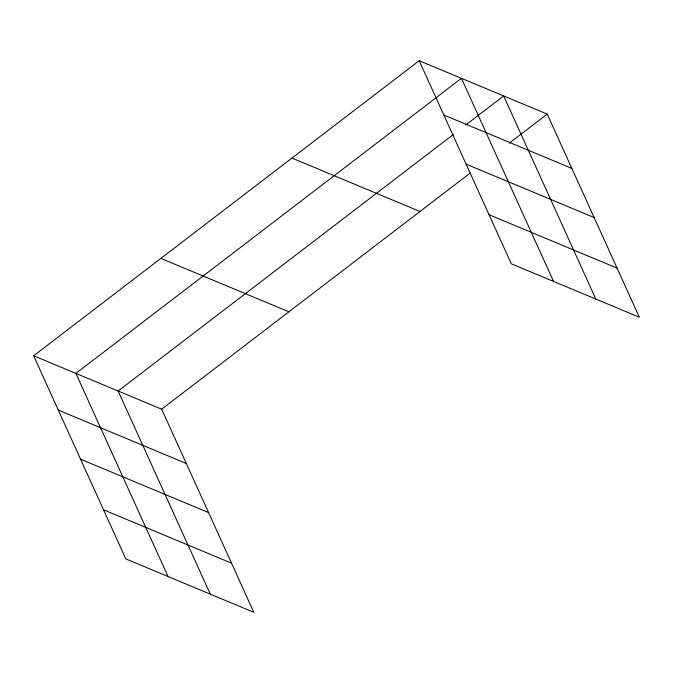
<?xml version="1.0" encoding="UTF-8"?>
<svg xmlns="http://www.w3.org/2000/svg" width="673" height="673" viewBox="0 0 673 673"><rect width="100%" height="100%" fill="white"/><g stroke="black" fill="none" stroke-linecap="round" stroke-linejoin="round"><path stroke-width="1.01" d="M33.65 355.781L161.68 409.176L253.814 612.287L125.784 558.893L33.65 355.781L419.186 60.713L547.216 114.107L639.35 317.219L511.32 263.824L419.186 60.713M453.291 134.524L118.145 391.021L210.287 594.133M465.682 125.043L503.682 95.953L595.824 299.064M161.68 409.176L470.385 172.911M509.209 143.198L547.216 114.107M443.818 115.016L571.848 168.418M466.095 164.119L594.124 217.522M489.044 214.721L617.074 268.115M291.956 158.079L419.986 211.482M160.881 258.407L288.902 311.809M58.282 410.084L186.312 463.487M80.558 459.188L208.588 512.59M103.507 509.781L231.537 563.183M553.568 281.44L461.434 78.329L75.898 373.397L168.031 576.509"/></g></svg>
